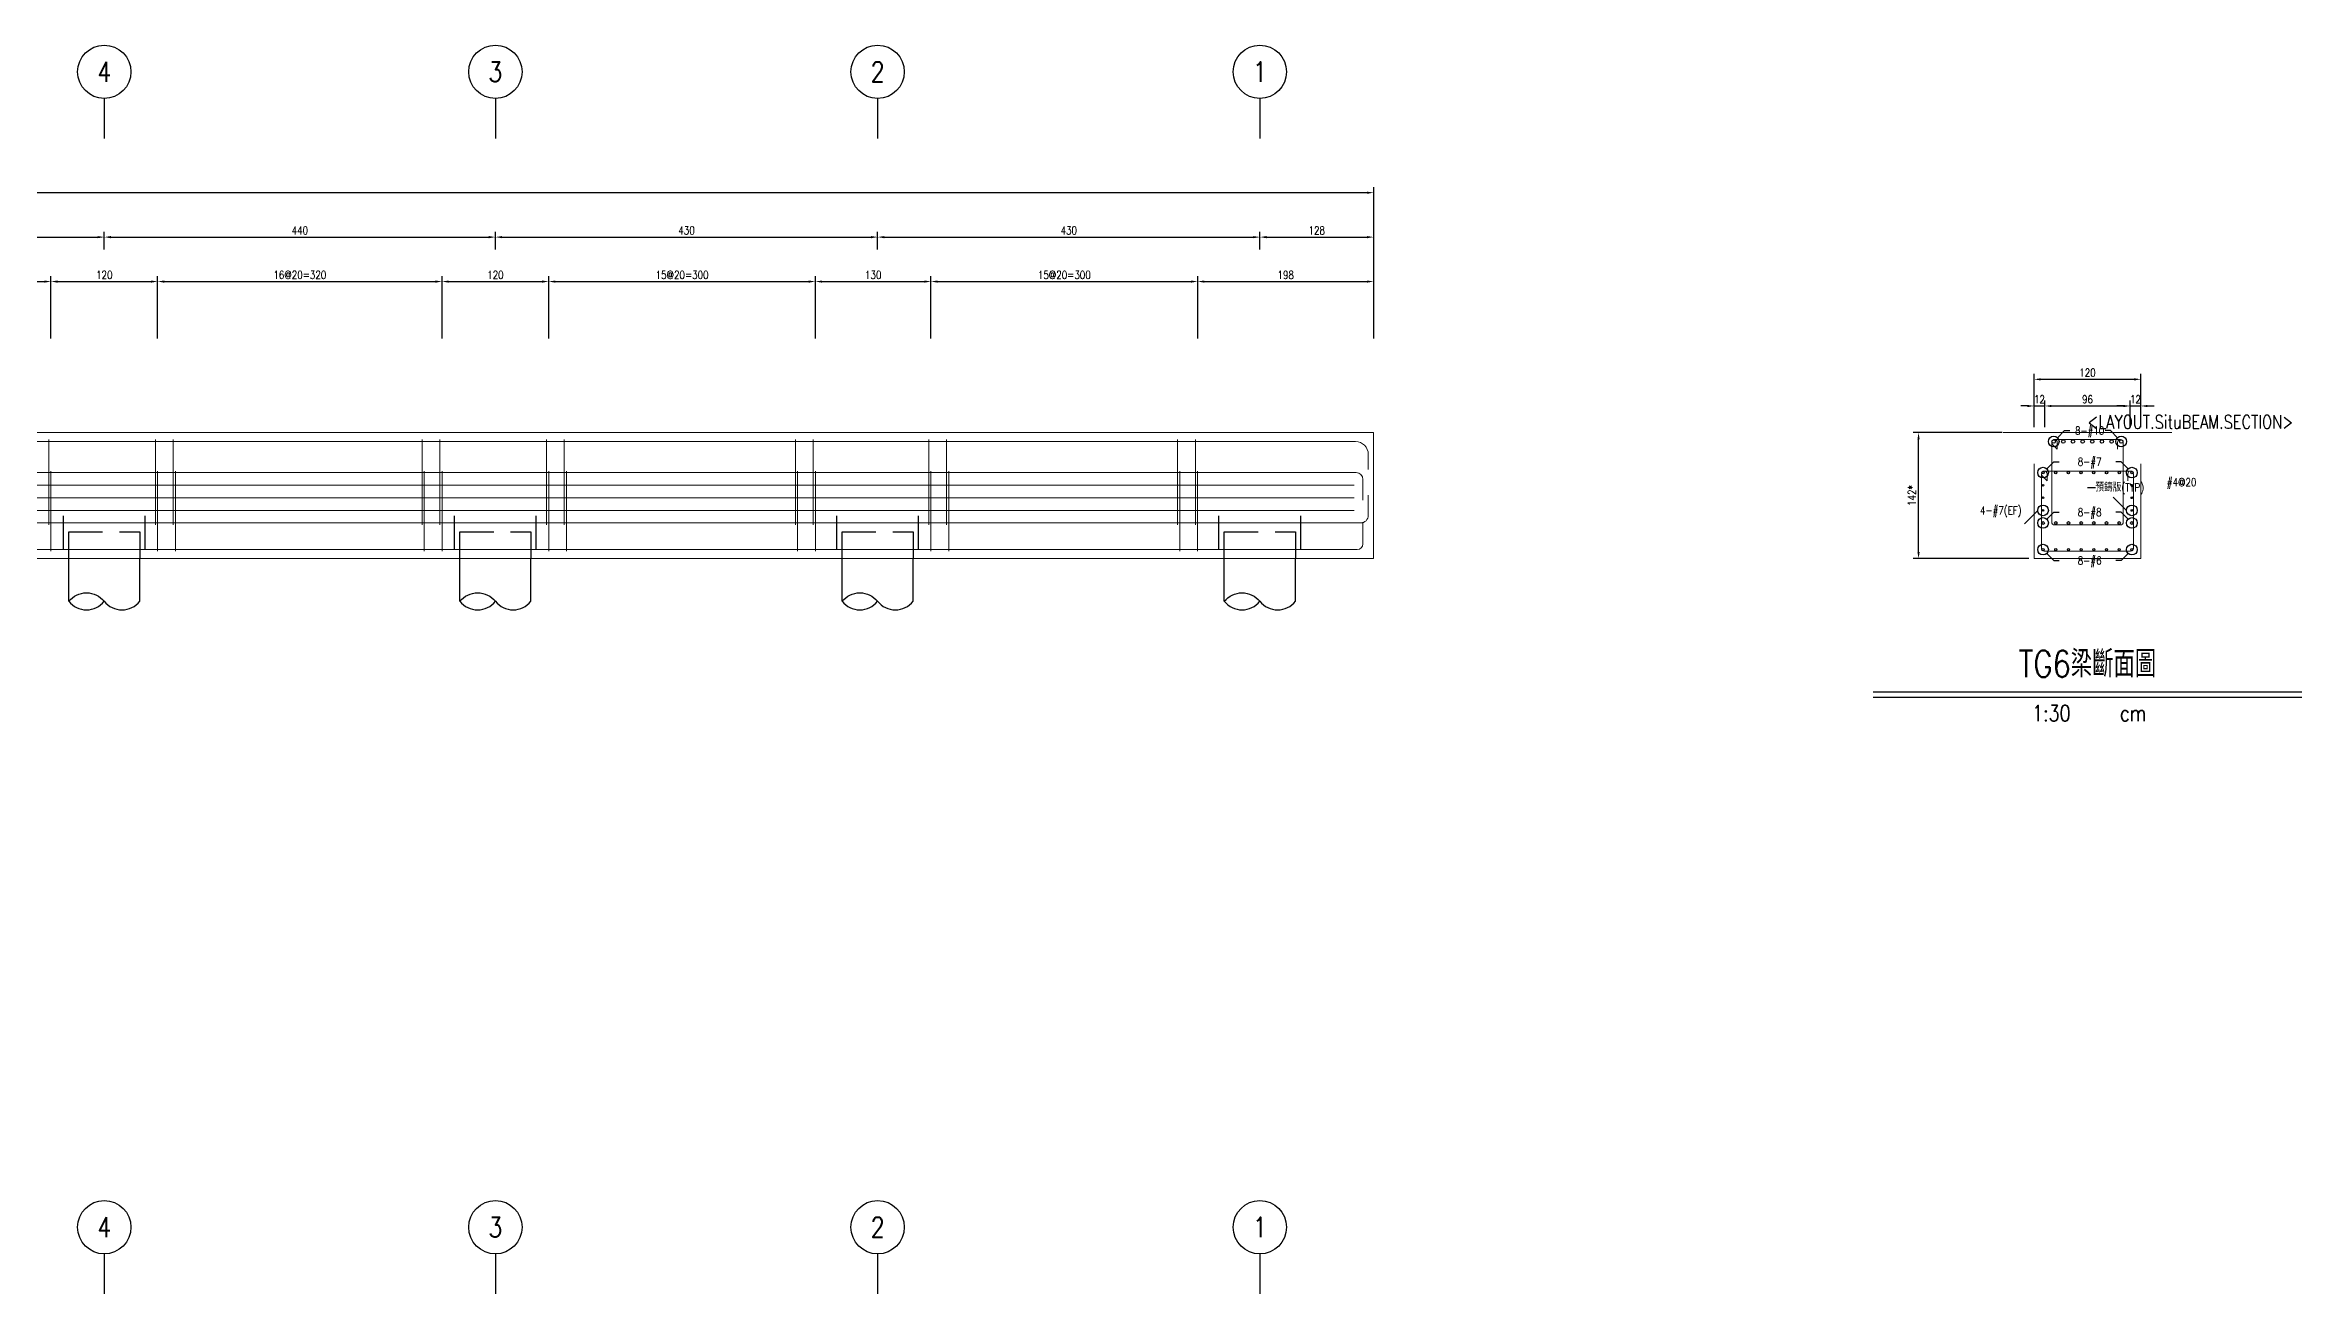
# Model space of a CAD drawing. Extents: x -4754 to 4976, y -19960 to 3841.
# Drawn here: x 2437 to 4976, y -814 to 591 of the extents above; entities that cross this region are included whole.
import ezdxf
from ezdxf.enums import TextEntityAlignment as Align

# ---------------------------------------------------------------- set-up
doc = ezdxf.new("R2010")
doc.units = 0
doc.header["$LTSCALE"] = 3
doc.linetypes.add('DASHED', pattern=[19.05, 12.7, -6.35])
doc.layers.get('0').update_dxf_attribs({"linetype": 'CONTINUOUS'})
doc.layers.add('HB_0', color=7, linetype='CONTINUOUS', transparency=0.5)
for name, color, linetype in [('HB_DIM', 1, 'CONTINUOUS'), ('HB_TXT_CTEXT', 2, 'CONTINUOUS'), ('RCAD.PARM.Treatle', 2, 'CONTINUOUS'), ('鋼筋', 3, 'CONTINUOUS')]:
    doc.layers.add(name, color=color, linetype=linetype)
doc.styles.get("Standard").update_dxf_attribs({"font": 'ROMANS.shx', "width": 0.8, "bigfont": 'chineset.shx'})
doc.dimstyles.new('30', dxfattribs={"dimscale": 3, "dimtxt": 3, "dimasz": 2.5, "dimexe": 2, "dimexo": 2, "dimgap": 1, "dimtad": 1, "dimdsep": 46, "dimtxsty": 'Standard', "dimcen": 0, "dimclrd": 256, "dimclre": 256, "dimclrt": 2, "dimadec": 0, "dimazin": 0, "dimtfac": 1, "dimtix": 1, "dimtmove": 2, "dimatfit": 3, "dimfxl": 1, "dimtolj": 1, "dimtzin": 0, "dimarcsym": 0})

# ---------------------------------------------------------------- blocks, each defined once
blk = doc.blocks.new('pile_vertical')
at = {"color": 252, "linetype": 'DASHED'}
for p, q in [((-46, 10), (-46, 50)), ((46, 10), (46, 50))]:
    blk.add_line(p, q, dxfattribs=at)
at = {"linetype": 'Continuous'}
for p, q in [((-40, -48.1), (-40, 0)), ((40, -48.1), (40, 0))]:
    blk.add_line(p, q, dxfattribs=at)
at = {"color": 252, "linetype": 'DASHED'}
blk.add_lwpolyline([(-40, 0), (-40, 30), (40, 30), (40, 0)], dxfattribs=at)
at = {"linetype": 'Continuous'}
for points in [[(-40, -48.1, -0.48), (0, -48.1, 0.48), (40, -48.1, 0.48)], [(-40, -48.1, 0.48), (0, -48.1, 0.48)]]:
    blk.add_lwpolyline(points, format="xyb", dxfattribs=at)
blk = doc.blocks.new('line_guide')
at = {"color": 4, "linetype": 'Continuous'}
blk.add_line((0, 0), (0, -45), dxfattribs=at)
blk.add_circle((0, 30), 30, dxfattribs=at)
at = {"color": 4, "linetype": 'Continuous', "width": 0.8}
blk.add_attdef('A', text='', height=22.5, dxfattribs=at).set_placement((0, 30), align=Align.MIDDLE)
blk = doc.blocks.new('*D76')
at = {"layer": 'HB_DIM', "linetype": 'Continuous', "lineweight": -2}
for p, q in [((2123.6, 261.2), (2123.6, 331.2)), ((2443.6, 261.2), (2443.6, 331.2)), ((2131.1, 325.2), (2436.1, 325.2))]:
    blk.add_line(p, q, dxfattribs=at)
at = {"layer": 'HB_DIM'}
for points in [[(2131.1, 326.4), (2131.1, 323.9), (2123.6, 325.2)], [(2436.1, 323.9), (2436.1, 326.4), (2443.6, 325.2)]]:
    blk.add_solid(points, dxfattribs=at)
at = {"layer": 'HB_DIM', "color": 2, "linetype": 'Continuous', "insert": (2283.6, 332.7), "char_height": 9, "attachment_point": 5, "rotation": 0}
blk.add_mtext('\\A1;16@20=320', dxfattribs=at)
blk = doc.blocks.new('*D77')
at = {"layer": 'HB_DIM', "linetype": 'Continuous', "lineweight": -2}
for p, q in [((2443.6, 261.2), (2443.6, 331.2)), ((2563.6, 261.2), (2563.6, 331.2)), ((2451.1, 325.2), (2556.1, 325.2))]:
    blk.add_line(p, q, dxfattribs=at)
at = {"layer": 'HB_DIM'}
for points in [[(2451.1, 326.4), (2451.1, 323.9), (2443.6, 325.2)], [(2556.1, 323.9), (2556.1, 326.4), (2563.6, 325.2)]]:
    blk.add_solid(points, dxfattribs=at)
at = {"layer": 'HB_DIM', "color": 2, "linetype": 'Continuous', "insert": (2503.6, 332.7), "char_height": 9, "attachment_point": 5, "rotation": 0}
blk.add_mtext('\\A1;120', dxfattribs=at)
blk = doc.blocks.new('*D78')
at = {"layer": 'HB_DIM', "linetype": 'Continuous', "lineweight": -2}
for p, q in [((2563.6, 261.2), (2563.6, 331.2)), ((2883.6, 261.2), (2883.6, 331.2)), ((2571.1, 325.2), (2876.1, 325.2))]:
    blk.add_line(p, q, dxfattribs=at)
at = {"layer": 'HB_DIM'}
for points in [[(2571.1, 326.4), (2571.1, 323.9), (2563.6, 325.2)], [(2876.1, 323.9), (2876.1, 326.4), (2883.6, 325.2)]]:
    blk.add_solid(points, dxfattribs=at)
at = {"layer": 'HB_DIM', "color": 2, "linetype": 'Continuous', "insert": (2723.6, 332.7), "char_height": 9, "attachment_point": 5, "rotation": 0}
blk.add_mtext('\\A1;16@20=320', dxfattribs=at)
blk = doc.blocks.new('*D79')
at = {"layer": 'HB_DIM', "linetype": 'Continuous', "lineweight": -2}
for p, q in [((2883.6, 261.2), (2883.6, 331.2)), ((3003.6, 261.2), (3003.6, 331.2)), ((2891.1, 325.2), (2996.1, 325.2))]:
    blk.add_line(p, q, dxfattribs=at)
at = {"layer": 'HB_DIM'}
for points in [[(2891.1, 326.4), (2891.1, 323.9), (2883.6, 325.2)], [(2996.1, 323.9), (2996.1, 326.4), (3003.6, 325.2)]]:
    blk.add_solid(points, dxfattribs=at)
at = {"layer": 'HB_DIM', "color": 2, "linetype": 'Continuous', "insert": (2943.6, 332.7), "char_height": 9, "attachment_point": 5, "rotation": 0}
blk.add_mtext('\\A1;120', dxfattribs=at)
blk = doc.blocks.new('*D80')
at = {"layer": 'HB_DIM', "linetype": 'Continuous', "lineweight": -2}
for p, q in [((3003.6, 261.2), (3003.6, 331.2)), ((3303.6, 261.2), (3303.6, 331.2)), ((3011.1, 325.2), (3296.1, 325.2))]:
    blk.add_line(p, q, dxfattribs=at)
at = {"layer": 'HB_DIM'}
for points in [[(3011.1, 326.4), (3011.1, 323.9), (3003.6, 325.2)], [(3296.1, 323.9), (3296.1, 326.4), (3303.6, 325.2)]]:
    blk.add_solid(points, dxfattribs=at)
at = {"layer": 'HB_DIM', "color": 2, "linetype": 'Continuous', "insert": (3153.6, 332.7), "char_height": 9, "attachment_point": 5, "rotation": 0}
blk.add_mtext('\\A1;15@20=300', dxfattribs=at)
blk = doc.blocks.new('*D81')
at = {"layer": 'HB_DIM', "linetype": 'Continuous', "lineweight": -2}
for p, q in [((3303.6, 261.2), (3303.6, 331.2)), ((3433.6, 261.2), (3433.6, 331.2)), ((3311.1, 325.2), (3426.1, 325.2))]:
    blk.add_line(p, q, dxfattribs=at)
at = {"layer": 'HB_DIM'}
for points in [[(3311.1, 326.4), (3311.1, 323.9), (3303.6, 325.2)], [(3426.1, 323.9), (3426.1, 326.4), (3433.6, 325.2)]]:
    blk.add_solid(points, dxfattribs=at)
at = {"layer": 'HB_DIM', "color": 2, "linetype": 'Continuous', "insert": (3368.6, 332.7), "char_height": 9, "attachment_point": 5, "rotation": 0}
blk.add_mtext('\\A1;130', dxfattribs=at)
blk = doc.blocks.new('*D82')
at = {"layer": 'HB_DIM', "linetype": 'Continuous', "lineweight": -2}
for p, q in [((3433.6, 261.2), (3433.6, 331.2)), ((3733.6, 261.2), (3733.6, 331.2)), ((3441.1, 325.2), (3726.1, 325.2))]:
    blk.add_line(p, q, dxfattribs=at)
at = {"layer": 'HB_DIM'}
for points in [[(3441.1, 326.4), (3441.1, 323.9), (3433.6, 325.2)], [(3726.1, 323.9), (3726.1, 326.4), (3733.6, 325.2)]]:
    blk.add_solid(points, dxfattribs=at)
at = {"layer": 'HB_DIM', "color": 2, "linetype": 'Continuous', "insert": (3583.6, 332.7), "char_height": 9, "attachment_point": 5, "rotation": 0}
blk.add_mtext('\\A1;15@20=300', dxfattribs=at)
blk = doc.blocks.new('*D83')
at = {"layer": 'HB_DIM', "linetype": 'Continuous', "lineweight": -2}
for p, q in [((3733.6, 261.2), (3733.6, 331.2)), ((3931.6, 261.2), (3931.6, 331.2)), ((3741.1, 325.2), (3924.1, 325.2))]:
    blk.add_line(p, q, dxfattribs=at)
at = {"layer": 'HB_DIM'}
for points in [[(3741.1, 326.4), (3741.1, 323.9), (3733.6, 325.2)], [(3924.1, 323.9), (3924.1, 326.4), (3931.6, 325.2)]]:
    blk.add_solid(points, dxfattribs=at)
at = {"layer": 'HB_DIM', "color": 2, "linetype": 'Continuous', "insert": (3832.6, 332.7), "char_height": 9, "attachment_point": 5, "rotation": 0}
blk.add_mtext('\\A1;198', dxfattribs=at)
blk = doc.blocks.new('*D84')
at = {"layer": 'HB_DIM', "linetype": 'Continuous', "lineweight": -2}
for p, q in [((-265.4, 261.2), (-265.4, 431.2)), ((-257.9, 425.2), (3924.1, 425.2)), ((3931.6, 261.2), (3931.6, 431.2))]:
    blk.add_line(p, q, dxfattribs=at)
at = {"layer": 'HB_DIM'}
for points in [[(-257.9, 426.4), (-257.9, 423.9), (-265.4, 425.2)], [(3924.1, 423.9), (3924.1, 426.4), (3931.6, 425.2)]]:
    blk.add_solid(points, dxfattribs=at)
at = {"layer": 'HB_DIM', "color": 2, "linetype": 'Continuous', "insert": (1833.1, 432.7), "char_height": 9, "attachment_point": 5, "rotation": 0}
blk.add_mtext('\\A1;4197', dxfattribs=at)
blk = doc.blocks.new('*D91')
at = {"layer": 'HB_DIM', "linetype": 'Continuous', "lineweight": -2}
for p, q in [((2063.6, 361.2), (2063.6, 381.2)), ((2503.6, 361.2), (2503.6, 381.2)), ((2071.1, 375.2), (2496.1, 375.2))]:
    blk.add_line(p, q, dxfattribs=at)
at = {"layer": 'HB_DIM'}
for points in [[(2071.1, 376.4), (2071.1, 373.9), (2063.6, 375.2)], [(2496.1, 373.9), (2496.1, 376.4), (2503.6, 375.2)]]:
    blk.add_solid(points, dxfattribs=at)
at = {"layer": 'HB_DIM', "color": 2, "linetype": 'Continuous', "insert": (2283.6, 382.7), "char_height": 9, "attachment_point": 5, "rotation": 0}
blk.add_mtext('\\A1;440', dxfattribs=at)
blk = doc.blocks.new('*D92')
at = {"layer": 'HB_DIM', "linetype": 'Continuous', "lineweight": -2}
for p, q in [((2503.6, 361.2), (2503.6, 381.2)), ((2943.6, 361.2), (2943.6, 381.2)), ((2511.1, 375.2), (2936.1, 375.2))]:
    blk.add_line(p, q, dxfattribs=at)
at = {"layer": 'HB_DIM'}
for points in [[(2511.1, 376.4), (2511.1, 373.9), (2503.6, 375.2)], [(2936.1, 373.9), (2936.1, 376.4), (2943.6, 375.2)]]:
    blk.add_solid(points, dxfattribs=at)
at = {"layer": 'HB_DIM', "color": 2, "linetype": 'Continuous', "insert": (2723.6, 382.7), "char_height": 9, "attachment_point": 5, "rotation": 0}
blk.add_mtext('\\A1;440', dxfattribs=at)
blk = doc.blocks.new('*D93')
at = {"layer": 'HB_DIM', "linetype": 'Continuous', "lineweight": -2}
for p, q in [((2943.6, 361.2), (2943.6, 381.2)), ((3373.6, 361.2), (3373.6, 381.2)), ((2951.1, 375.2), (3366.1, 375.2))]:
    blk.add_line(p, q, dxfattribs=at)
at = {"layer": 'HB_DIM'}
for points in [[(2951.1, 376.4), (2951.1, 373.9), (2943.6, 375.2)], [(3366.1, 373.9), (3366.1, 376.4), (3373.6, 375.2)]]:
    blk.add_solid(points, dxfattribs=at)
at = {"layer": 'HB_DIM', "color": 2, "linetype": 'Continuous', "insert": (3158.6, 382.7), "char_height": 9, "attachment_point": 5, "rotation": 0}
blk.add_mtext('\\A1;430', dxfattribs=at)
blk = doc.blocks.new('*D94')
at = {"layer": 'HB_DIM', "linetype": 'Continuous', "lineweight": -2}
for p, q in [((3373.6, 361.2), (3373.6, 381.2)), ((3803.6, 361.2), (3803.6, 381.2)), ((3381.1, 375.2), (3796.1, 375.2))]:
    blk.add_line(p, q, dxfattribs=at)
at = {"layer": 'HB_DIM'}
for points in [[(3381.1, 376.4), (3381.1, 373.9), (3373.6, 375.2)], [(3796.1, 373.9), (3796.1, 376.4), (3803.6, 375.2)]]:
    blk.add_solid(points, dxfattribs=at)
at = {"layer": 'HB_DIM', "color": 2, "linetype": 'Continuous', "insert": (3588.6, 382.7), "char_height": 9, "attachment_point": 5, "rotation": 0}
blk.add_mtext('\\A1;430', dxfattribs=at)
blk = doc.blocks.new('*D95')
at = {"layer": 'HB_DIM', "linetype": 'Continuous', "lineweight": -2}
for p, q in [((3803.6, 361.2), (3803.6, 381.2)), ((3931.6, 261.2), (3931.6, 381.2)), ((3811.1, 375.2), (3924.1, 375.2))]:
    blk.add_line(p, q, dxfattribs=at)
at = {"layer": 'HB_DIM'}
for points in [[(3811.1, 376.4), (3811.1, 373.9), (3803.6, 375.2)], [(3924.1, 373.9), (3924.1, 376.4), (3931.6, 375.2)]]:
    blk.add_solid(points, dxfattribs=at)
at = {"layer": 'HB_DIM', "color": 2, "linetype": 'Continuous', "insert": (3867.6, 382.7), "char_height": 9, "attachment_point": 5, "rotation": 0}
blk.add_mtext('\\A1;128', dxfattribs=at)
blk = doc.blocks.new('title_beam')
at = {"color": 3, "linetype": 'Continuous'}
blk.add_line((-241.2, 0), (241.2, 0), dxfattribs=at)
at = {"color": 1, "linetype": 'Continuous'}
blk.add_line((-241.2, -6), (241.2, -6), dxfattribs=at)
at = {"color": 3, "linetype": 'Continuous', "width": 0.8}
blk.add_attdef('TITLE', text='', height=30, dxfattribs=at).set_placement((0, 33), align=Align.MIDDLE)
at = {"linetype": 'Continuous', "width": 0.8}
blk.add_attdef('SCALE', text='', height=18, dxfattribs=at).set_placement((-40.6, -24), align=Align.MIDDLE)
blk.add_attdef('CM', (36.5, -33), '', height=18, dxfattribs=at)
blk = doc.blocks.new('C')
at = {"color": 3, "linetype": 'Continuous'}
blk.add_circle((0, 0), 1.2, dxfattribs=at)
blk = doc.blocks.new('*D521')
at = {"layer": 'HB_DIM', "linetype": 'Continuous', "lineweight": -2}
for p, q in [((4638.6, 155.2), (4538.6, 155.2)), ((4544.6, 21), (4544.6, 147.7)), ((4668.6, 13.5), (4538.6, 13.5))]:
    blk.add_line(p, q, dxfattribs=at)
at = {"layer": 'HB_DIM'}
for points in [[(4545.8, 147.7), (4543.3, 147.7), (4544.6, 155.2)], [(4543.3, 21), (4545.8, 21), (4544.6, 13.5)]]:
    blk.add_solid(points, dxfattribs=at)
at = {"layer": 'HB_DIM', "color": 2, "linetype": 'Continuous', "insert": (4537.1, 84.4), "char_height": 9, "attachment_point": 5, "rotation": 90}
blk.add_mtext('\\A1;142*', dxfattribs=at)
blk = doc.blocks.new('*D522')
at = {"layer": 'HB_DIM', "linetype": 'Continuous', "lineweight": -2}
for p, q in [((4674.6, 161.2), (4674.6, 221.2)), ((4682.1, 215.2), (4787.1, 215.2)), ((4794.6, 161.2), (4794.6, 221.2))]:
    blk.add_line(p, q, dxfattribs=at)
at = {"layer": 'HB_DIM'}
for points in [[(4682.1, 216.4), (4682.1, 213.9), (4674.6, 215.2)], [(4787.1, 213.9), (4787.1, 216.4), (4794.6, 215.2)]]:
    blk.add_solid(points, dxfattribs=at)
at = {"layer": 'HB_DIM', "color": 2, "linetype": 'Continuous', "insert": (4734.6, 222.7), "char_height": 9, "attachment_point": 5, "rotation": 0}
blk.add_mtext('\\A1;120', dxfattribs=at)
blk = doc.blocks.new('*D523')
at = {"layer": 'HB_DIM', "linetype": 'Continuous', "lineweight": -2}
for p, q in [((4667.1, 185.2), (4659.6, 185.2)), ((4674.6, 161.2), (4674.6, 191.2)), ((4674.6, 185.2), (4686.6, 185.2)), ((4686.6, 161.2), (4686.6, 191.2)), ((4694.1, 185.2), (4701.6, 185.2))]:
    blk.add_line(p, q, dxfattribs=at)
at = {"layer": 'HB_DIM'}
for points in [[(4667.1, 183.9), (4667.1, 186.4), (4674.6, 185.2)], [(4694.1, 186.4), (4694.1, 183.9), (4686.6, 185.2)]]:
    blk.add_solid(points, dxfattribs=at)
at = {"layer": 'HB_DIM', "color": 2, "linetype": 'Continuous', "insert": (4680.6, 192.7), "char_height": 9, "attachment_point": 5, "rotation": 0}
blk.add_mtext('\\A1;12', dxfattribs=at)
blk = doc.blocks.new('*D524')
at = {"layer": 'HB_DIM', "linetype": 'Continuous', "lineweight": -2}
for p, q in [((4686.6, 161.2), (4686.6, 191.2)), ((4694.1, 185.2), (4775.1, 185.2)), ((4782.6, 161.2), (4782.6, 191.2))]:
    blk.add_line(p, q, dxfattribs=at)
at = {"layer": 'HB_DIM'}
for points in [[(4694.1, 186.4), (4694.1, 183.9), (4686.6, 185.2)], [(4775.1, 183.9), (4775.1, 186.4), (4782.6, 185.2)]]:
    blk.add_solid(points, dxfattribs=at)
at = {"layer": 'HB_DIM', "color": 2, "linetype": 'Continuous', "insert": (4734.6, 192.7), "char_height": 9, "attachment_point": 5, "rotation": 0}
blk.add_mtext('\\A1;96', dxfattribs=at)
blk = doc.blocks.new('*D525')
at = {"layer": 'HB_DIM', "linetype": 'Continuous', "lineweight": -2}
for p, q in [((4775.1, 185.2), (4767.6, 185.2)), ((4782.6, 161.2), (4782.6, 191.2)), ((4782.6, 185.2), (4794.6, 185.2)), ((4794.6, 161.2), (4794.6, 191.2)), ((4802.1, 185.2), (4809.6, 185.2))]:
    blk.add_line(p, q, dxfattribs=at)
at = {"layer": 'HB_DIM'}
for points in [[(4775.1, 183.9), (4775.1, 186.4), (4782.6, 185.2)], [(4802.1, 186.4), (4802.1, 183.9), (4794.6, 185.2)]]:
    blk.add_solid(points, dxfattribs=at)
at = {"layer": 'HB_DIM', "color": 2, "linetype": 'Continuous', "insert": (4788.6, 192.7), "char_height": 9, "attachment_point": 5, "rotation": 0}
blk.add_mtext('\\A1;12', dxfattribs=at)
blk = doc.blocks.new('C_Red')
at = {"color": 1, "linetype": 'Continuous'}
blk.add_circle((0, 0), 1.2, dxfattribs=at)

msp = doc.modelspace()

# ---------------------------------------------------------------- linework, layer by layer
at = {"layer": 'HB_0', "lineweight": 5}
msp.add_line((4829.573, 155.198, -349), (4639.573, 155.198, -349), dxfattribs=at)
msp.add_lwpolyline([(-265.427, 13.537), (-265.427, 155.198), (3931.573, 155.198), (3931.573, 13.537), (-265.427, 13.537)], dxfattribs=at)
msp.add_polyline3d([(4794.573, 120.198, -349), (4794.573, 13.537, -349), (4674.573, 13.537, -349), (4674.573, 120.198, -349)], dxfattribs=at)
at = {"layer": 'HB_DIM', "color": 1, "linetype": 'Continuous'}
for points in [[(4700.816, 149.441), (4708.816, 157.441), (4714.816, 157.441)], [(4768.331, 149.441), (4760.331, 157.441), (4754.331, 157.441)], [(4688.816, 114.441), (4696.816, 122.441), (4702.816, 122.441)], [(4780.331, 114.441), (4772.331, 122.441), (4766.331, 122.441)], [(4734.573, 93.537), (4743.573, 93.537)], [(4778.573, 67.703), (4763.573, 82.703)], [(4678.573, 67.703), (4663.573, 52.703)], [(4688.816, 57.78), (4696.816, 65.78), (4702.816, 65.78)], [(4780.331, 57.78), (4772.331, 65.78), (4766.331, 65.78)], [(4688.816, 19.295), (4696.816, 11.295), (4702.816, 11.295)], [(4780.331, 19.295), (4772.331, 11.295), (4766.331, 11.295)]]:
    msp.add_lwpolyline(points, dxfattribs=at)
for points in [[(4774.818, 99.368, 0, 1.25, 0), (4781.818, 99.368, 0, 0, 0), (4814.818, 99.368, 0, 0, 0), (4823.818, 99.368, 0, 0, 0)], [(4786.318, 99.368, 0, 1.25, 0), (4793.318, 99.368, 0, 0, 0), (4814.818, 99.368, 0, 0, 0), (4823.818, 99.368, 0, 0, 0)]]:
    msp.add_lwpolyline(points, format="xyseb", dxfattribs=at)
at = {"layer": '鋼筋', "lineweight": 5}
for p, q in [((-244.937, 145.198, -38), (3911.083, 145.198, -38)), ((-244.937, 145.198, -27.143), (3911.083, 145.198, -27.143)), ((-244.937, 145.198, -16.286), (3911.083, 145.198, -16.286)), ((-244.937, 145.198, -5.429), (3911.083, 145.198, -5.429)), ((-244.937, 145.198, 5.429), (3911.083, 145.198, 5.429)), ((-244.937, 145.198, 16.286), (3911.083, 145.198, 16.286)), ((-244.937, 145.198, 27.143), (3911.083, 145.198, 27.143)), ((-244.937, 145.198, 38), (3911.083, 145.198, 38)), ((2441.033, 136.648, 33.895), (2441.033, 144.268, 33.895)), ((2441.033, 144.268, 40.245), (2441.033, 54.467, 40.245)), ((2441.033, 54.467, -40.245), (2441.033, 144.268, -40.245)), ((2441.033, 144.268, -33.895), (2441.033, 136.648, -33.895)), ((2561.033, 136.648, 33.895), (2561.033, 144.268, 33.895)), ((2561.033, 144.268, 40.245), (2561.033, 54.467, 40.245)), ((2561.033, 54.467, -40.245), (2561.033, 144.268, -40.245)), ((2561.033, 144.268, -33.895), (2561.033, 136.648, -33.895)), ((2581.033, 136.648, 33.895), (2581.033, 144.268, 33.895)), ((2581.033, 144.268, 40.245), (2581.033, 54.467, 40.245)), ((2581.033, 54.467, -40.245), (2581.033, 144.268, -40.245)), ((2581.033, 144.268, -33.895), (2581.033, 136.648, -33.895)), ((2861.033, 136.648, 33.895), (2861.033, 144.268, 33.895)), ((2861.033, 144.268, 40.245), (2861.033, 54.467, 40.245)), ((2861.033, 54.467, -40.245), (2861.033, 144.268, -40.245)), ((2861.033, 144.268, -33.895), (2861.033, 136.648, -33.895)), ((2881.033, 136.648, 33.895), (2881.033, 144.268, 33.895)), ((2881.033, 144.268, 40.245), (2881.033, 54.467, 40.245)), ((2881.033, 54.467, -40.245), (2881.033, 144.268, -40.245)), ((2881.033, 144.268, -33.895), (2881.033, 136.648, -33.895)), ((3001.033, 136.648, 33.895), (3001.033, 144.268, 33.895)), ((3001.033, 144.268, 40.245), (3001.033, 54.467, 40.245)), ((3001.033, 54.467, -40.245), (3001.033, 144.268, -40.245)), ((3001.033, 144.268, -33.895), (3001.033, 136.648, -33.895)), ((3021.033, 136.648, 33.895), (3021.033, 144.268, 33.895)), ((3021.033, 144.268, 40.245), (3021.033, 54.467, 40.245)), ((3021.033, 54.467, -40.245), (3021.033, 144.268, -40.245)), ((3021.033, 144.268, -33.895), (3021.033, 136.648, -33.895)), ((3281.033, 136.648, 33.895), (3281.033, 144.268, 33.895)), ((3281.033, 144.268, 40.245), (3281.033, 54.467, 40.245)), ((3281.033, 54.467, -40.245), (3281.033, 144.268, -40.245)), ((3281.033, 144.268, -33.895), (3281.033, 136.648, -33.895)), ((3301.033, 136.648, 33.895), (3301.033, 144.268, 33.895)), ((3301.033, 144.268, 40.245), (3301.033, 54.467, 40.245)), ((3301.033, 54.467, -40.245), (3301.033, 144.268, -40.245)), ((3301.033, 144.268, -33.895), (3301.033, 136.648, -33.895)), ((3431.033, 136.648, 33.895), (3431.033, 144.268, 33.895)), ((3431.033, 144.268, 40.245), (3431.033, 54.467, 40.245)), ((3431.033, 54.467, -40.245), (3431.033, 144.268, -40.245)), ((3431.033, 144.268, -33.895), (3431.033, 136.648, -33.895)), ((3451.033, 136.648, 33.895), (3451.033, 144.268, 33.895)), ((3451.033, 144.268, 40.245), (3451.033, 54.467, 40.245)), ((3451.033, 54.467, -40.245), (3451.033, 144.268, -40.245)), ((3451.033, 144.268, -33.895), (3451.033, 136.648, -33.895)), ((3711.033, 136.648, 33.895), (3711.033, 144.268, 33.895)), ((3711.033, 144.268, 40.245), (3711.033, 54.467, 40.245)), ((3711.033, 54.467, -40.245), (3711.033, 144.268, -40.245)), ((3711.033, 144.268, -33.895), (3711.033, 136.648, -33.895)), ((3731.033, 136.648, 33.895), (3731.033, 144.268, 33.895)), ((3731.033, 144.268, 40.245), (3731.033, 54.467, 40.245)), ((3731.033, 54.467, -40.245), (3731.033, 144.268, -40.245)), ((3731.033, 144.268, -33.895), (3731.033, 136.648, -33.895)), ((3925.573, 130.708, -38), (3925.573, 113.588, -38)), ((3925.573, 130.708, -27.143), (3925.573, 113.588, -27.143)), ((3925.573, 130.708, -16.286), (3925.573, 113.588, -16.286)), ((3925.573, 130.708, -5.429), (3925.573, 113.588, -5.429)), ((3925.573, 130.708, 5.429), (3925.573, 113.588, 5.429)), ((3925.573, 130.708, 16.286), (3925.573, 113.588, 16.286)), ((3925.573, 130.708, 27.143), (3925.573, 113.588, 27.143)), ((3925.573, 130.708, 38), (3925.573, 113.588, 38)), ((4694.328, 144.268, -162.54), (4694.328, 54.467, -162.54)), ((4700.646, 136.635, -163.81), (4695.258, 142.023, -163.81)), ((4697.503, 147.443, -163.81), (4771.643, 147.443, -163.81)), ((4700.678, 136.648, -162.54), (4700.678, 144.268, -162.54)), ((4768.468, 144.268, -162.54), (4768.468, 136.648, -162.54)), ((4774.818, 144.268, -163.81), (4774.818, 136.648, -163.81)), ((4774.818, 54.467, -162.54), (4774.818, 144.268, -162.54)), ((-245.657, 110.198, -50), (3911.803, 110.198, -50)), ((-245.657, 110.198, -35.714), (3911.803, 110.198, -35.714)), ((-245.657, 110.198, -21.429), (3911.803, 110.198, -21.429)), ((-245.657, 110.198, -7.143), (3911.803, 110.198, -7.143)), ((-245.657, 110.198, 7.143), (3911.803, 110.198, 7.143)), ((-245.657, 110.198, 21.429), (3911.803, 110.198, 21.429)), ((-245.657, 110.198, 35.714), (3911.803, 110.198, 35.714)), ((-245.657, 110.198, 50), (3911.803, 110.198, 50)), ((2443.573, 101.148, 45.395), (2443.573, 108.768, 45.395)), ((2443.573, 108.768, 51.745), (2443.573, 24.967, 51.745)), ((2443.573, 24.967, -51.745), (2443.573, 108.768, -51.745)), ((2443.573, 108.768, -45.395), (2443.573, 101.148, -45.395)), ((2563.573, 101.148, 45.395), (2563.573, 108.768, 45.395)), ((2563.573, 108.768, 51.745), (2563.573, 24.967, 51.745)), ((2563.573, 24.967, -51.745), (2563.573, 108.768, -51.745)), ((2563.573, 108.768, -45.395), (2563.573, 101.148, -45.395)), ((2583.573, 101.148, 45.395), (2583.573, 108.768, 45.395)), ((2583.573, 108.768, 51.745), (2583.573, 24.967, 51.745)), ((2583.573, 24.967, -51.745), (2583.573, 108.768, -51.745)), ((2583.573, 108.768, -45.395), (2583.573, 101.148, -45.395)), ((2863.573, 101.148, 45.395), (2863.573, 108.768, 45.395)), ((2863.573, 108.768, 51.745), (2863.573, 24.967, 51.745)), ((2863.573, 24.967, -51.745), (2863.573, 108.768, -51.745)), ((2863.573, 108.768, -45.395), (2863.573, 101.148, -45.395)), ((2883.573, 101.148, 45.395), (2883.573, 108.768, 45.395)), ((2883.573, 108.768, 51.745), (2883.573, 24.967, 51.745)), ((2883.573, 24.967, -51.745), (2883.573, 108.768, -51.745)), ((2883.573, 108.768, -45.395), (2883.573, 101.148, -45.395)), ((3003.573, 101.148, 45.395), (3003.573, 108.768, 45.395)), ((3003.573, 108.768, 51.745), (3003.573, 24.967, 51.745)), ((3003.573, 24.967, -51.745), (3003.573, 108.768, -51.745)), ((3003.573, 108.768, -45.395), (3003.573, 101.148, -45.395)), ((3023.573, 101.148, 45.395), (3023.573, 108.768, 45.395)), ((3023.573, 108.768, 51.745), (3023.573, 24.967, 51.745)), ((3023.573, 24.967, -51.745), (3023.573, 108.768, -51.745)), ((3023.573, 108.768, -45.395), (3023.573, 101.148, -45.395)), ((3283.573, 101.148, 45.395), (3283.573, 108.768, 45.395)), ((3283.573, 108.768, 51.745), (3283.573, 24.967, 51.745)), ((3283.573, 24.967, -51.745), (3283.573, 108.768, -51.745)), ((3283.573, 108.768, -45.395), (3283.573, 101.148, -45.395)), ((3303.573, 101.148, 45.395), (3303.573, 108.768, 45.395)), ((3303.573, 108.768, 51.745), (3303.573, 24.967, 51.745)), ((3303.573, 24.967, -51.745), (3303.573, 108.768, -51.745)), ((3303.573, 108.768, -45.395), (3303.573, 101.148, -45.395)), ((3433.573, 101.148, 45.395), (3433.573, 108.768, 45.395)), ((3433.573, 108.768, 51.745), (3433.573, 24.967, 51.745)), ((3433.573, 24.967, -51.745), (3433.573, 108.768, -51.745)), ((3433.573, 108.768, -45.395), (3433.573, 101.148, -45.395)), ((3453.573, 101.148, 45.395), (3453.573, 108.768, 45.395)), ((3453.573, 108.768, 51.745), (3453.573, 24.967, 51.745)), ((3453.573, 24.967, -51.745), (3453.573, 108.768, -51.745)), ((3453.573, 108.768, -45.395), (3453.573, 101.148, -45.395)), ((3713.573, 101.148, 45.395), (3713.573, 108.768, 45.395)), ((3713.573, 108.768, 51.745), (3713.573, 24.967, 51.745)), ((3713.573, 24.967, -51.745), (3713.573, 108.768, -51.745)), ((3713.573, 108.768, -45.395), (3713.573, 101.148, -45.395)), ((3733.573, 101.148, 45.395), (3733.573, 108.768, 45.395)), ((3733.573, 108.768, 51.745), (3733.573, 24.967, 51.745)), ((3733.573, 24.967, -51.745), (3733.573, 108.768, -51.745)), ((3733.573, 108.768, -45.395), (3733.573, 101.148, -45.395)), ((3919.573, 102.428, -50), (3919.573, 79.088, -50)), ((3919.573, 102.428, -35.714), (3919.573, 79.088, -35.714)), ((3919.573, 102.428, -21.429), (3919.573, 79.088, -21.429)), ((3919.573, 102.428, -7.143), (3919.573, 79.088, -7.143)), ((3919.573, 102.428, 7.143), (3919.573, 79.088, 7.143)), ((3919.573, 102.428, 21.429), (3919.573, 79.088, 21.429)), ((3919.573, 102.428, 35.714), (3919.573, 79.088, 35.714)), ((3919.573, 102.428, 50), (3919.573, 79.088, 50)), ((4682.828, 108.768, -160), (4682.828, 24.967, -160)), ((4689.146, 101.135, -161.27), (4683.758, 106.523, -161.27)), ((4686.003, 111.943, -161.27), (4783.143, 111.943, -161.27)), ((4689.178, 101.148, -160), (4689.178, 108.768, -160)), ((4779.968, 108.768, -160), (4779.968, 101.148, -160)), ((4786.318, 108.768, -161.27), (4786.318, 101.148, -161.27)), ((4786.318, 24.967, -160), (4786.318, 108.768, -160)), ((-243.427, 96.033, -50), (3909.573, 96.033, -50)), ((-243.427, 96.033, 50), (3909.573, 96.033, 50)), ((-243.427, 81.868, -50), (3909.573, 81.868, -50)), ((-243.427, 81.868, 50), (3909.573, 81.868, 50)), ((3925.573, 62.427, -50), (3925.573, 84.807, -50)), ((3925.573, 62.427, -35.714), (3925.573, 84.807, -35.714)), ((3925.573, 62.427, -21.429), (3925.573, 84.807, -21.429)), ((3925.573, 62.427, -7.143), (3925.573, 84.807, -7.143)), ((3925.573, 62.427, 7.143), (3925.573, 84.807, 7.143)), ((3925.573, 62.427, 21.429), (3925.573, 84.807, 21.429)), ((3925.573, 62.427, 35.714), (3925.573, 84.807, 35.714)), ((3925.573, 62.427, 50), (3925.573, 84.807, 50)), ((-250.537, 53.537, -50), (3916.683, 53.537, -50)), ((-250.537, 53.537, -35.714), (3916.683, 53.537, -35.714)), ((-250.537, 53.537, -21.429), (3916.683, 53.537, -21.429)), ((-250.537, 53.537, -7.143), (3916.683, 53.537, -7.143)), ((-250.537, 53.537, 7.143), (3916.683, 53.537, 7.143)), ((-250.537, 53.537, 21.429), (3916.683, 53.537, 21.429)), ((-250.537, 53.537, 35.714), (3916.683, 53.537, 35.714)), ((-250.537, 53.537, 50), (3916.683, 53.537, 50)), ((-243.427, 67.703, -50), (3909.573, 67.703, -50)), ((-243.427, 67.703, 50), (3909.573, 67.703, 50)), ((2441.033, 51.292, 37.07), (2441.033, 51.292, -37.07)), ((2561.033, 51.292, 37.07), (2561.033, 51.292, -37.07)), ((2581.033, 51.292, 37.07), (2581.033, 51.292, -37.07)), ((2861.033, 51.292, 37.07), (2861.033, 51.292, -37.07)), ((2881.033, 51.292, 37.07), (2881.033, 51.292, -37.07)), ((3001.033, 51.292, 37.07), (3001.033, 51.292, -37.07)), ((3021.033, 51.292, 37.07), (3021.033, 51.292, -37.07)), ((3281.033, 51.292, 37.07), (3281.033, 51.292, -37.07)), ((3301.033, 51.292, 37.07), (3301.033, 51.292, -37.07)), ((3431.033, 51.292, 37.07), (3431.033, 51.292, -37.07)), ((3451.033, 51.292, 37.07), (3451.033, 51.292, -37.07)), ((3711.033, 51.292, 37.07), (3711.033, 51.292, -37.07)), ((3731.033, 51.292, 37.07), (3731.033, 51.292, -37.07)), ((3919.573, 30.222, -50), (3919.573, 54.492, -50)), ((3919.573, 30.222, -35.714), (3919.573, 54.492, -35.714)), ((3919.573, 30.222, -21.429), (3919.573, 54.492, -21.429)), ((3919.573, 30.222, -7.143), (3919.573, 54.492, -7.143)), ((3919.573, 30.222, 7.143), (3919.573, 54.492, 7.143)), ((3919.573, 30.222, 21.429), (3919.573, 54.492, 21.429)), ((3919.573, 30.222, 35.714), (3919.573, 54.492, 35.714)), ((3919.573, 30.222, 50), (3919.573, 54.492, 50)), ((4697.503, 51.292, -162.54), (4771.643, 51.292, -162.54)), ((-246.742, 23.537, -50), (3912.888, 23.537, -50)), ((-246.742, 23.537, -35.714), (3912.888, 23.537, -35.714)), ((-246.742, 23.537, -21.429), (3912.888, 23.537, -21.429)), ((-246.742, 23.537, -7.143), (3912.888, 23.537, -7.143)), ((-246.742, 23.537, 7.143), (3912.888, 23.537, 7.143)), ((-246.742, 23.537, 21.429), (3912.888, 23.537, 21.429)), ((-246.742, 23.537, 35.714), (3912.888, 23.537, 35.714)), ((-246.742, 23.537, 50), (3912.888, 23.537, 50)), ((2443.573, 21.792, 48.57), (2443.573, 21.792, -48.57)), ((2563.573, 21.792, 48.57), (2563.573, 21.792, -48.57)), ((2583.573, 21.792, 48.57), (2583.573, 21.792, -48.57)), ((2863.573, 21.792, 48.57), (2863.573, 21.792, -48.57)), ((2883.573, 21.792, 48.57), (2883.573, 21.792, -48.57)), ((3003.573, 21.792, 48.57), (3003.573, 21.792, -48.57)), ((3023.573, 21.792, 48.57), (3023.573, 21.792, -48.57)), ((3283.573, 21.792, 48.57), (3283.573, 21.792, -48.57)), ((3303.573, 21.792, 48.57), (3303.573, 21.792, -48.57)), ((3433.573, 21.792, 48.57), (3433.573, 21.792, -48.57)), ((3453.573, 21.792, 48.57), (3453.573, 21.792, -48.57)), ((3713.573, 21.792, 48.57), (3713.573, 21.792, -48.57)), ((3733.573, 21.792, 48.57), (3733.573, 21.792, -48.57)), ((4686.003, 21.792, -160), (4783.143, 21.792, -160))]:
    msp.add_line(p, q, dxfattribs=at)
at = {"layer": '鋼筋', "lineweight": 5, "extrusion": (1, -2.44929e-16, 0)}
for centre, start, end in [((144.268, 37.07, 2441.033), 270, 90), ((144.268, -37.07, 2441.033), 270, 90), ((144.268, 37.07, 2561.033), 270, 90), ((144.268, -37.07, 2561.033), 270, 90), ((144.268, 37.07, 2581.033), 270, 90), ((144.268, -37.07, 2581.033), 270, 90), ((144.268, 37.07, 2861.033), 270, 90), ((144.268, -37.07, 2861.033), 270, 90), ((144.268, 37.07, 2881.033), 270, 90), ((144.268, -37.07, 2881.033), 270, 90), ((144.268, 37.07, 3001.033), 270, 90), ((144.268, -37.07, 3001.033), 270, 90), ((144.268, 37.07, 3021.033), 270, 90), ((144.268, -37.07, 3021.033), 270, 90), ((144.268, 37.07, 3281.033), 270, 90), ((144.268, -37.07, 3281.033), 270, 90), ((144.268, 37.07, 3301.033), 270, 90), ((144.268, -37.07, 3301.033), 270, 90), ((144.268, 37.07, 3431.033), 270, 90), ((144.268, -37.07, 3431.033), 270, 90), ((144.268, 37.07, 3451.033), 270, 90), ((144.268, -37.07, 3451.033), 270, 90), ((144.268, 37.07, 3711.033), 270, 90), ((144.268, -37.07, 3711.033), 270, 90), ((144.268, 37.07, 3731.033), 270, 90), ((144.268, -37.07, 3731.033), 270, 90), ((108.768, 48.57, 2443.573), 270, 90), ((108.768, -48.57, 2443.573), 270, 90), ((108.768, 48.57, 2563.573), 270, 90), ((108.768, -48.57, 2563.573), 270, 90), ((108.768, 48.57, 2583.573), 270, 90), ((108.768, -48.57, 2583.573), 270, 90), ((108.768, 48.57, 2863.573), 270, 90), ((108.768, -48.57, 2863.573), 270, 90), ((108.768, 48.57, 2883.573), 270, 90), ((108.768, -48.57, 2883.573), 270, 90), ((108.768, 48.57, 3003.573), 270, 90), ((108.768, -48.57, 3003.573), 270, 90), ((108.768, 48.57, 3023.573), 270, 90), ((108.768, -48.57, 3023.573), 270, 90), ((108.768, 48.57, 3283.573), 270, 90), ((108.768, -48.57, 3283.573), 270, 90), ((108.768, 48.57, 3303.573), 270, 90), ((108.768, -48.57, 3303.573), 270, 90), ((108.768, 48.57, 3433.573), 270, 90), ((108.768, -48.57, 3433.573), 270, 90), ((108.768, 48.57, 3453.573), 270, 90), ((108.768, -48.57, 3453.573), 270, 90), ((108.768, 48.57, 3713.573), 270, 90), ((108.768, -48.57, 3713.573), 270, 90), ((108.768, 48.57, 3733.573), 270, 90), ((108.768, -48.57, 3733.573), 270, 90), ((54.467, 37.07, 2441.033), 90, 180), ((54.467, -37.07, 2441.033), 180, 270), ((54.467, 37.07, 2561.033), 90, 180), ((54.467, -37.07, 2561.033), 180, 270), ((54.467, 37.07, 2581.033), 90, 180), ((54.467, -37.07, 2581.033), 180, 270), ((54.467, 37.07, 2861.033), 90, 180), ((54.467, -37.07, 2861.033), 180, 270), ((54.467, 37.07, 2881.033), 90, 180), ((54.467, -37.07, 2881.033), 180, 270), ((54.467, 37.07, 3001.033), 90, 180), ((54.467, -37.07, 3001.033), 180, 270), ((54.467, 37.07, 3021.033), 90, 180), ((54.467, -37.07, 3021.033), 180, 270), ((54.467, 37.07, 3281.033), 90, 180), ((54.467, -37.07, 3281.033), 180, 270), ((54.467, 37.07, 3301.033), 90, 180), ((54.467, -37.07, 3301.033), 180, 270), ((54.467, 37.07, 3431.033), 90, 180), ((54.467, -37.07, 3431.033), 180, 270), ((54.467, 37.07, 3451.033), 90, 180), ((54.467, -37.07, 3451.033), 180, 270), ((54.467, 37.07, 3711.033), 90, 180), ((54.467, -37.07, 3711.033), 180, 270), ((54.467, 37.07, 3731.033), 90, 180), ((54.467, -37.07, 3731.033), 180, 270), ((24.967, 48.57, 2443.573), 90, 180), ((24.967, -48.57, 2443.573), 180, 270), ((24.967, 48.57, 2563.573), 90, 180), ((24.967, -48.57, 2563.573), 180, 270), ((24.967, 48.57, 2583.573), 90, 180), ((24.967, -48.57, 2583.573), 180, 270), ((24.967, 48.57, 2863.573), 90, 180), ((24.967, -48.57, 2863.573), 180, 270), ((24.967, 48.57, 2883.573), 90, 180), ((24.967, -48.57, 2883.573), 180, 270), ((24.967, 48.57, 3003.573), 90, 180), ((24.967, -48.57, 3003.573), 180, 270), ((24.967, 48.57, 3023.573), 90, 180), ((24.967, -48.57, 3023.573), 180, 270), ((24.967, 48.57, 3283.573), 90, 180), ((24.967, -48.57, 3283.573), 180, 270), ((24.967, 48.57, 3303.573), 90, 180), ((24.967, -48.57, 3303.573), 180, 270), ((24.967, 48.57, 3433.573), 90, 180), ((24.967, -48.57, 3433.573), 180, 270), ((24.967, 48.57, 3453.573), 90, 180), ((24.967, -48.57, 3453.573), 180, 270), ((24.967, 48.57, 3713.573), 90, 180), ((24.967, -48.57, 3713.573), 180, 270), ((24.967, 48.57, 3733.573), 90, 180), ((24.967, -48.57, 3733.573), 180, 270)]:
    msp.add_arc(centre, 3.175, start, end, dxfattribs=at)
at = {"layer": '鋼筋', "lineweight": 5, "extrusion": (0, 0, -1)}
for centre, radius in [((-3911.083, 130.708, 38), 14.49), ((-3911.083, 130.708, 27.143), 14.49), ((-3911.083, 130.708, 16.286), 14.49), ((-3911.083, 130.708, 5.429), 14.49), ((-3911.083, 130.708, -5.429), 14.49), ((-3911.083, 130.708, -16.286), 14.49), ((-3911.083, 130.708, -27.143), 14.49), ((-3911.083, 130.708, -38), 14.49), ((-3911.803, 102.428, 50), 7.77), ((-3911.803, 102.428, 35.714), 7.77), ((-3911.803, 102.428, 21.429), 7.77), ((-3911.803, 102.428, 7.143), 7.77), ((-3911.803, 102.428, -7.143), 7.77), ((-3911.803, 102.428, -21.429), 7.77), ((-3911.803, 102.428, -35.714), 7.77), ((-3911.803, 102.428, -50), 7.77)]:
    msp.add_arc(centre, radius, 90, 180, dxfattribs=at)
at = {"layer": '鋼筋', "lineweight": 5, "extrusion": (-4.93038e-32, -1.22465e-16, -1)}
for centre in [(-4697.503, 144.268, 163.81), (-4686.003, 108.768, 161.27)]:
    msp.add_arc(centre, 3.175, 315, 90, dxfattribs=at)
at = {"layer": '鋼筋', "lineweight": 5}
for centre, radius, start, end in [((4697.503, 144.268, -162.54), 3.175, 0, 180), ((4771.643, 144.268, -162.54), 3.175, 0, 180), ((4686.003, 108.768, -160), 3.175, 0, 180), ((4783.143, 108.768, -160), 3.175, 0, 180), ((3916.683, 62.427, -50), 8.89, 270, 0), ((3916.683, 62.427, -35.714), 8.89, 270, 0), ((3916.683, 62.427, -21.429), 8.89, 270, 0), ((3916.683, 62.427, -7.143), 8.89, 270, 0), ((3916.683, 62.427, 7.143), 8.89, 270, 0), ((3916.683, 62.427, 21.429), 8.89, 270, 0), ((3916.683, 62.427, 35.714), 8.89, 270, 0), ((3916.683, 62.427, 50), 8.89, 270, 0), ((4697.503, 54.467, -162.54), 3.175, 180, 270), ((4771.643, 54.467, -162.54), 3.175, 270, 0), ((3912.888, 30.222, -50), 6.685, 270, 0), ((3912.888, 30.222, -35.714), 6.685, 270, 0), ((3912.888, 30.222, -21.429), 6.685, 270, 0), ((3912.888, 30.222, -7.143), 6.685, 270, 0), ((3912.888, 30.222, 7.143), 6.685, 270, 0), ((3912.888, 30.222, 21.429), 6.685, 270, 0), ((3912.888, 30.222, 35.714), 6.685, 270, 0), ((3912.888, 30.222, 50), 6.685, 270, 0), ((4686.003, 24.967, -160), 3.175, 180, 270), ((4783.143, 24.967, -160), 3.175, 270, 0)]:
    msp.add_arc(centre, radius, start, end, dxfattribs=at)
at = {"layer": '鋼筋', "lineweight": 5, "extrusion": (-2.99952e-32, -1.22465e-16, -1)}
for centre in [(-4771.643, 144.268, 163.81), (-4783.143, 108.768, 161.27)]:
    msp.add_arc(centre, 3.175, 90, 180, dxfattribs=at)

# ---------------------------------------------------------------- block references
at = {"layer": 'HB_0', "linetype": 'Continuous'}
for p, values in [((2503.573, 531.198), {'A': '4'}), ((2943.573, 531.198), {'A': '3'}), ((3373.573, 531.198), {'A': '2'}), ((3803.573, 531.198), {'A': '1'}), ((2503.573, -768.802), {'A': '4'}), ((2943.573, -768.802), {'A': '3'}), ((3373.573, -768.802), {'A': '2'}), ((3803.573, -768.802), {'A': '1'})]:
    msp.add_blockref('line_guide', p, dxfattribs=at).add_auto_attribs(values)
for p in [(2503.573, 13.537), (2943.573, 13.537), (3373.573, 13.537), (3803.573, 13.537)]:
    msp.add_blockref('pile_vertical', p, dxfattribs=at)
at = {"layer": 'HB_DIM', "linetype": 'Continuous', "xscale": 5, "yscale": 5, "zscale": 5}
for p in [(4696.573, 145.198, -328.51), (4772.573, 145.198, -328.51), (4684.573, 110.198, -329.23), (4784.573, 110.198, -329.23), (4684.573, 67.703, -327), (4684.573, 53.537, -334.11), (4784.573, 67.703, -327), (4784.573, 53.537, -334.11), (4684.573, 23.537, -330.315), (4784.573, 23.537, -330.315)]:
    msp.add_blockref('C_Red', p, dxfattribs=at)
at = {"layer": 'HB_TXT_CTEXT', "linetype": 'Continuous'}
msp.add_blockref('title_beam', (4734.573, -136.463, -349), dxfattribs=at).add_auto_attribs({'TITLE': 'TG6梁斷面圖', 'SCALE': '1:30', 'CM': 'cm'})
at = {"layer": '鋼筋', "linetype": 'Continuous'}
for p, xscale, yscale, zscale in [((4696.573, 145.198, -328.51), 1.61, 1.61, 1.61), ((4707.431, 145.198, -328.51), 1.61, 1.61, 1.61), ((4718.288, 145.198, -328.51), 1.61, 1.61, 1.61), ((4729.145, 145.198, -328.51), 1.61, 1.61, 1.61), ((4740.002, 145.198, -328.51), 1.61, 1.61, 1.61), ((4750.859, 145.198, -328.51), 1.61, 1.61, 1.61), ((4761.716, 145.198, -328.51), 1.61, 1.61, 1.61), ((4772.573, 145.198, -328.51), 1.61, 1.61, 1.61), ((4684.573, 110.198, -329.23), 1.11, 1.11, 1.11), ((4698.859, 110.198, -329.23), 1.11, 1.11, 1.11), ((4713.145, 110.198, -329.23), 1.11, 1.11, 1.11), ((4727.431, 110.198, -329.23), 1.11, 1.11, 1.11), ((4741.716, 110.198, -329.23), 1.11, 1.11, 1.11), ((4756.002, 110.198, -329.23), 1.11, 1.11, 1.11), ((4770.288, 110.198, -329.23), 1.11, 1.11, 1.11), ((4784.573, 110.198, -329.23), 1.11, 1.11, 1.11), ((4684.573, 96.033, -327), 0.795, 0.795, 0.795), ((4684.573, 81.868, -327), 0.795, 0.795, 0.795), ((4784.573, 96.033, -327), 0.795, 0.795, 0.795), ((4784.573, 81.868, -327), 0.795, 0.795, 0.795), ((4684.573, 53.537, -334.11), 1.27, 1.27, 1.27), ((4684.573, 67.703, -327), 0.795, 0.795, 0.795), ((4698.859, 53.537, -334.11), 1.27, 1.27, 1.27), ((4713.145, 53.537, -334.11), 1.27, 1.27, 1.27), ((4727.431, 53.537, -334.11), 1.27, 1.27, 1.27), ((4741.716, 53.537, -334.11), 1.27, 1.27, 1.27), ((4756.002, 53.537, -334.11), 1.27, 1.27, 1.27), ((4770.288, 53.537, -334.11), 1.27, 1.27, 1.27), ((4784.573, 53.537, -334.11), 1.27, 1.27, 1.27), ((4784.573, 67.703, -327), 0.795, 0.795, 0.795), ((4684.573, 23.537, -330.315), 0.955, 0.955, 0.955), ((4698.859, 23.537, -330.315), 0.955, 0.955, 0.955), ((4713.145, 23.537, -330.315), 0.955, 0.955, 0.955), ((4727.431, 23.537, -330.315), 0.955, 0.955, 0.955), ((4741.716, 23.537, -330.315), 0.955, 0.955, 0.955), ((4756.002, 23.537, -330.315), 0.955, 0.955, 0.955), ((4770.288, 23.537, -330.315), 0.955, 0.955, 0.955), ((4784.573, 23.537, -330.315), 0.955, 0.955, 0.955)]:
    msp.add_blockref('C', p, dxfattribs=dict(at, xscale=xscale, yscale=yscale, zscale=zscale))

# ---------------------------------------------------------------- texts
at = {"layer": 'HB_TXT_CTEXT', "linetype": 'Continuous', "width": 0.8}
for s, p in [(' 8-#10', (4734.573, 157.441, -328.51)), (' 8-#7', (4734.573, 122.441, -329.23)), (' 8-#8', (4734.573, 65.78, -334.11)), (' 8-#6', (4734.573, 11.295, -330.315))]:
    msp.add_text(s, height=9, dxfattribs=at).set_placement(p, align=Align.MIDDLE_CENTER)
for s, p in [('#4@20', (4823.818, 99.368, -162.54)), ('預鑄版(TYP)', (4743.573, 93.537, -349))]:
    msp.add_text(s, height=9, dxfattribs=at).set_placement(p, align=Align.MIDDLE_LEFT)
msp.add_text(' 4-#7(EF)', height=9, dxfattribs=at).set_placement((4660.573, 67.703, -327), align=Align.MIDDLE_RIGHT)
at = {"layer": 'RCAD.PARM.Treatle', "color": 4, "linetype": 'Continuous', "width": 0.8}
msp.add_text('<LAYOUT.SituBEAM.SECTION>', height=15, rotation=360, dxfattribs=at).set_placement((4734.573, 155.198), align=Align.BOTTOM_LEFT)

# ---------------------------------------------------------------- dimensions: what is measured, and where the dimension line sits
at = {"layer": 'HB_DIM', "linetype": 'Continuous'}
for base, p1, p2, picture, middle in [((3931.573, 425.198), (-265.427, 255.198), (3931.573, 255.198), '*D84', (1833.073, 432.698)), ((2503.573, 375.198), (2063.573, 355.198, 321), (2503.573, 355.198, -119), '*D91', (2283.573, 382.698)), ((2943.573, 375.198), (2503.573, 355.198, -119), (2943.573, 355.198, -559), '*D92', (2723.573, 382.698)), ((3373.573, 375.198), (2943.573, 355.198, -559), (3373.573, 355.198, -989), '*D93', (3158.573, 382.698)), ((3803.573, 375.198), (3373.573, 355.198, -989), (3803.573, 355.198, -1419), '*D94', (3588.573, 382.698)), ((3931.573, 375.198), (3803.573, 355.198, -1419), (3931.573, 255.198), '*D95', (3867.573, 382.698)), ((2563.573, 325.198), (2443.573, 255.198, 45.395), (2563.573, 255.198, 45.395), '*D77', (2503.573, 332.698)), ((3003.573, 325.198), (2883.573, 255.198, 45.395), (3003.573, 255.198, 45.395), '*D79', (2943.573, 332.698)), ((3433.573, 325.198), (3303.573, 255.198, 45.395), (3433.573, 255.198, 45.395), '*D81', (3368.573, 332.698)), ((3931.573, 325.198), (3733.573, 255.198, 45.395), (3931.573, 255.198), '*D83', (3832.573, 332.698)), ((4794.573, 215.198), (4674.573, 155.198, -349), (4794.573, 155.198, -349), '*D522', (4734.573, 222.698)), ((4686.573, 185.198), (4674.573, 155.198, -349), (4686.573, 155.198, -349), '*D523', (4680.573, 192.698)), ((4782.573, 185.198), (4686.573, 155.198, -349), (4782.573, 155.198, -349), '*D524', (4734.573, 192.698)), ((4794.573, 185.198), (4782.573, 155.198, -349), (4794.573, 155.198, -349), '*D525', (4788.573, 192.698))]:
    dim = msp.add_linear_dim(base=base, p1=p1, p2=p2, angle=0, dimstyle='30', override={"dimdec": 0, "dimpost": '<>'}, dxfattribs=at)
    dim.commit()
    dim.dimension.update_dxf_attribs({"geometry": picture, "text_midpoint": middle})
for base, p1, p2, angle, text, override, picture, middle in [((2443.573, 325.198), (2123.573, 255.198, 45.395), (2443.573, 255.198, 45.395), 0, '16@20=<>', {"dimdec": 0, "dimpost": '<>'}, '*D76', (2283.573, 332.698)), ((2883.573, 325.198), (2563.573, 255.198, 45.395), (2883.573, 255.198, 45.395), 0, '16@20=<>', {"dimdec": 0, "dimpost": '<>'}, '*D78', (2723.573, 332.698)), ((3303.573, 325.198), (3003.573, 255.198, 45.395), (3303.573, 255.198, 45.395), 0, '15@20=<>', {"dimdec": 0, "dimpost": '<>'}, '*D80', (3153.573, 332.698)), ((3733.573, 325.198), (3433.573, 255.198, 45.395), (3733.573, 255.198, 45.395), 0, '15@20=<>', {"dimdec": 0, "dimpost": '<>'}, '*D82', (3583.573, 332.698)), ((4544.573, 155.198), (4674.573, 13.537, -349), (4644.573, 155.198, -349), 90, '<>*', {"dimtad": 4, "dimdec": 0, "dimpost": '<>'}, '*D521', (4537.073, 84.368))]:
    dim = msp.add_linear_dim(base=base, p1=p1, p2=p2, angle=angle, text=text, dimstyle='30', override=override, dxfattribs=at)
    dim.commit()
    dim.dimension.update_dxf_attribs({"geometry": picture, "text_midpoint": middle})

doc.saveas('drawing.dxf')
